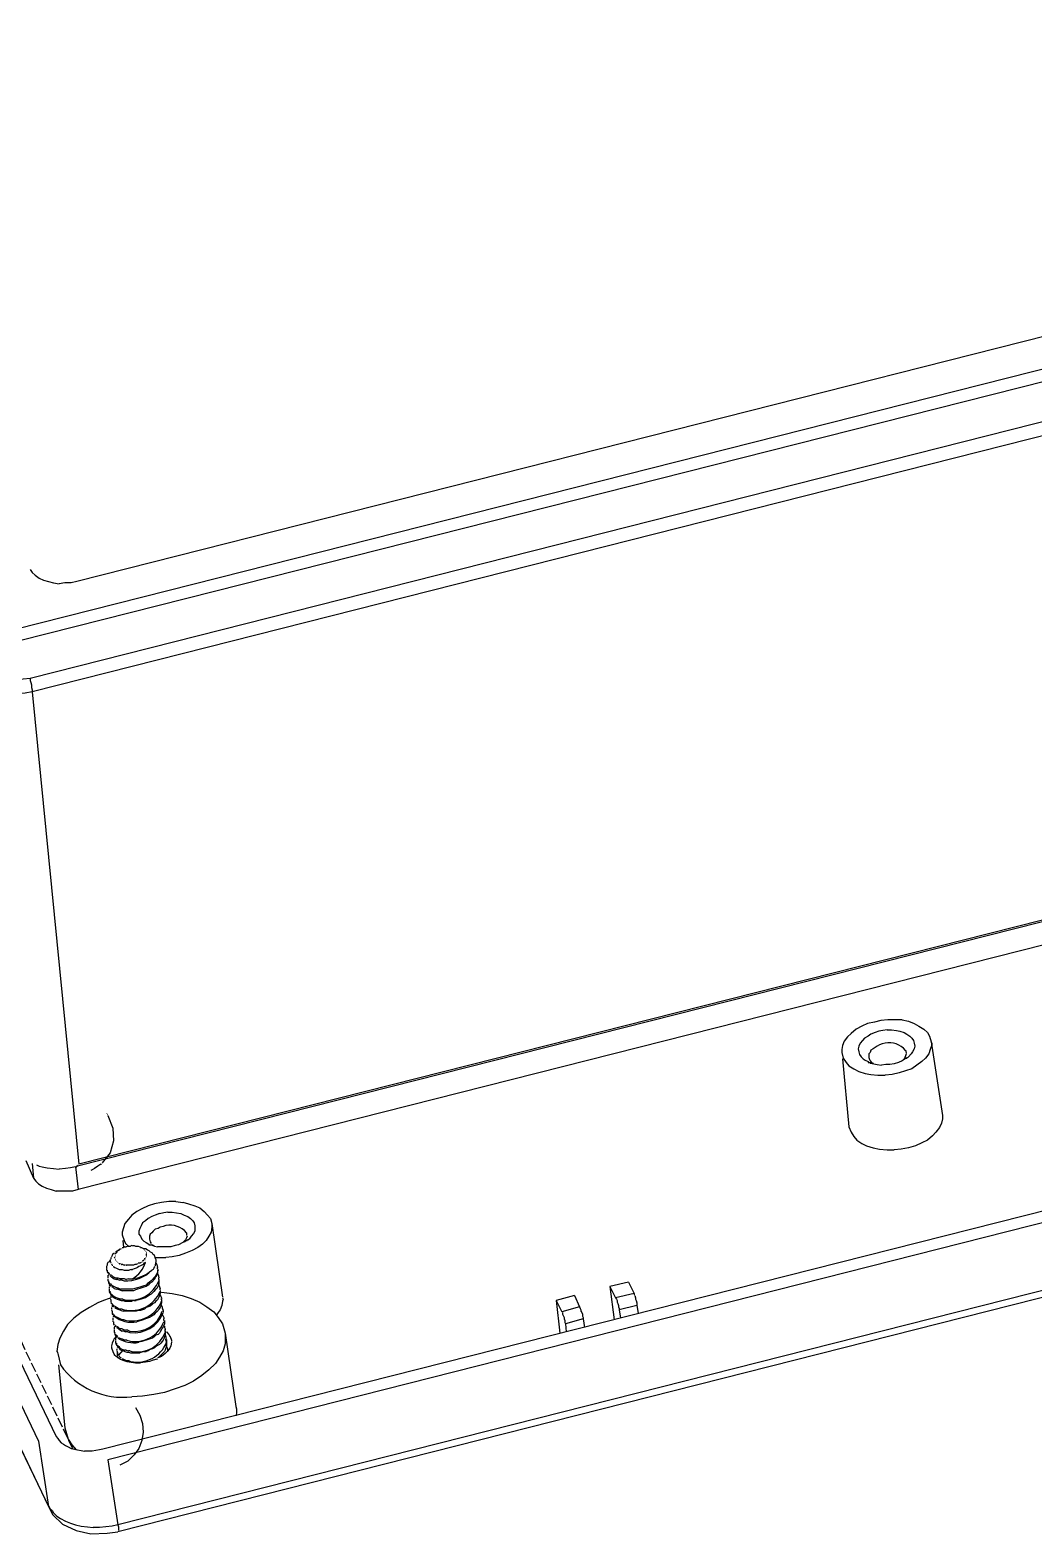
# Model space of a CAD drawing. Header units: millimetres. Extents: x 25 to 550, y -188 to 205.
# Drawn here: x 137.9 to 178, y -149.8 to -89.8 of the extents above; entities that cross this region are included whole.
import ezdxf

# ---------------------------------------------------------------- set-up
doc = ezdxf.new("R2010")
doc.units = ezdxf.units.MM
doc.linetypes.add('PDF_IMPORT', pattern=[1, 0.8, -0.2])
doc.layers.add('PDF_图层 1', color=7, linetype='Continuous', true_color=0x231f20)

msp = doc.modelspace()

# ---------------------------------------------------------------- linework, layer by layer
at = {"layer": 'PDF_图层 1', "color": 7, "lineweight": -3}
for points in [[(233.758, -89.249), (137.343, -113.684)], [(230.203, -88.854), (139.798, -111.765)], [(233.927, -89.729), (137.512, -114.135)], [(234.322, -91.196), (137.935, -115.631)], [(234.463, -91.732), (138.02, -116.167)], [(237.426, -110.383), (139.826, -135.1)], [(237.482, -110.298), (139.882, -135.016)], [(137.935, -111.286), (138.02, -111.399)], [(138.02, -111.399), (138.133, -111.511)], [(138.133, -111.511), (138.302, -111.624)], [(138.302, -111.624), (138.471, -111.709)], [(237.426, -111.314), (139.854, -136.032)], [(138.471, -111.709), (138.669, -111.765)], [(138.669, -111.765), (138.867, -111.822)], [(138.867, -111.822), (139.092, -111.85)], [(139.798, -111.765), (139.572, -111.822), (139.318, -111.822), (139.092, -111.85)], [(137.935, -115.631), (137.653, -115.659), (137.399, -115.688), (137.145, -115.716)], [(137.935, -115.631), (137.935, -115.716)], [(137.935, -115.716), (137.964, -115.8)], [(137.963, -115.8), (137.992, -115.885)], [(138.02, -116.167), (137.738, -116.224), (137.456, -116.252), (137.146, -116.252), (136.863, -116.252)], [(137.992, -115.885), (137.992, -115.998)], [(137.992, -115.998), (138.02, -116.083)], [(138.02, -116.083), (138.02, -116.167)], [(138.02, -116.167), (139.882, -135.016)], [(125.774, -118.396), (138.979, -145.879)], [(238.442, -121.669), (140.841, -146.387)], [(238.639, -122.064), (141.039, -146.81)], [(238.865, -124.717), (141.434, -149.406)], [(238.837, -124.999), (141.434, -149.688)], [(172.726, -129.259), (172.444, -129.259), (172.162, -129.259), (171.879, -129.288), (171.625, -129.345), (171.344, -129.401), (171.117, -129.513), (170.892, -129.626), (170.695, -129.796), (170.554, -129.937), (170.412, -130.106), (170.356, -130.275), (170.327, -130.445), (170.327, -130.501), (170.327, -130.557)], [(172.726, -129.259), (172.98, -129.316)], [(172.98, -129.316), (173.205, -129.401)], [(173.206, -129.4), (173.403, -129.513)], [(173.403, -129.513), (173.601, -129.626)], [(173.601, -129.626), (173.742, -129.767)], [(171.061, -130.191), (171.005, -130.304)], [(171.146, -130.078), (171.061, -130.191)], [(171.23, -129.994), (171.146, -130.078)], [(171.371, -129.909), (171.23, -129.994)], [(171.484, -129.824), (171.372, -129.909)], [(171.654, -129.768), (171.485, -129.824)], [(171.795, -129.711), (171.654, -129.768)], [(171.964, -129.683), (171.795, -129.712)], [(171.936, -130.219), (171.823, -130.248)], [(172.049, -130.191), (171.936, -130.219)], [(172.133, -129.655), (171.965, -129.684)], [(172.133, -129.655), (172.303, -129.655), (172.5, -129.684), (172.641, -129.711), (172.811, -129.768), (172.924, -129.824), (173.036, -129.909), (173.121, -129.994), (173.178, -130.078)], [(173.178, -130.078), (173.206, -130.191), (173.234, -130.304), (173.206, -130.417), (173.149, -130.53), (173.093, -130.614), (172.98, -130.727)], [(173.742, -129.767), (173.827, -129.908)], [(173.827, -129.908), (173.883, -130.134)], [(173.883, -130.134), (174.335, -133.069)], [(173.883, -130.135), (173.911, -130.191)], [(173.911, -130.191), (173.911, -130.248)], [(170.328, -130.557), (170.384, -130.783)], [(170.356, -130.811), (170.61, -133.52)], [(170.384, -130.783), (170.497, -130.953), (170.61, -131.094), (170.807, -131.206), (171.005, -131.319), (171.259, -131.404), (171.484, -131.432), (171.767, -131.46), (172.049, -131.46)], [(171.005, -130.304), (170.976, -130.417)], [(170.976, -130.417), (171.005, -130.53)], [(171.005, -130.53), (171.033, -130.643)], [(171.033, -130.642), (171.089, -130.727)], [(171.089, -130.727), (171.174, -130.811)], [(171.174, -130.811), (171.259, -130.868)], [(171.456, -130.558), (171.4, -130.614)], [(171.4, -130.614), (171.4, -130.699)], [(171.4, -130.699), (171.4, -130.755)], [(171.4, -130.755), (171.428, -130.84)], [(171.484, -130.473), (171.456, -130.558)], [(171.569, -130.417), (171.484, -130.473)], [(171.654, -130.36), (171.569, -130.417)], [(171.738, -130.304), (171.654, -130.36)], [(171.823, -130.248), (171.738, -130.304)], [(172.895, -130.783), (172.811, -130.84), (172.726, -130.896), (172.585, -130.953), (172.416, -131.008), (172.246, -131.037), (172.077, -131.037), (171.908, -131.065)], [(172.895, -130.614), (172.867, -130.699), (172.839, -130.755), (172.811, -130.811), (172.754, -130.868)], [(172.867, -130.473), (172.895, -130.557)], [(172.895, -130.783), (172.924, -130.783), (172.924, -130.755), (172.952, -130.755), (172.98, -130.727)], [(173.657, -130.783), (173.516, -130.924)], [(173.798, -130.614), (173.657, -130.784)], [(173.855, -130.445), (173.798, -130.614)], [(173.911, -130.248), (173.855, -130.445)], [(171.259, -130.868), (171.371, -130.924)], [(171.371, -130.924), (171.371, -130.953), (171.457, -130.953), (171.457, -130.981)], [(171.428, -130.84), (171.457, -130.896)], [(171.456, -130.896), (171.513, -130.953)], [(171.456, -130.981), (171.597, -131.009)], [(171.513, -130.953), (171.569, -130.981)], [(171.597, -131.009), (171.738, -131.037)], [(171.738, -131.037), (171.908, -131.065)], [(172.331, -131.432), (172.049, -131.461)], [(172.613, -131.376), (172.331, -131.432)], [(172.867, -131.291), (172.613, -131.376)], [(173.121, -131.207), (172.867, -131.291)], [(173.319, -131.065), (173.121, -131.207)], [(173.516, -130.924), (173.319, -131.065)], [(141.039, -133.069), (141.237, -133.577)], [(174.335, -133.21), (174.306, -133.379)], [(174.335, -133.069), (174.335, -133.125)], [(174.335, -133.125), (174.335, -133.21)], [(141.237, -133.577), (141.265, -134.084)], [(170.61, -133.52), (170.695, -133.746)], [(170.694, -133.746), (170.807, -133.915), (170.92, -134.056), (171.117, -134.197), (171.315, -134.282), (171.569, -134.367), (171.823, -134.423), (172.134, -134.451), (172.416, -134.451)], [(174.081, -133.746), (173.939, -133.887)], [(174.222, -133.548), (174.08, -133.746)], [(174.306, -133.379), (174.221, -133.548)], [(141.265, -134.084), (141.124, -134.564)], [(172.698, -134.423), (172.416, -134.451)], [(172.98, -134.367), (172.698, -134.423)], [(173.262, -134.282), (172.98, -134.367)], [(173.516, -134.169), (173.262, -134.282)], [(173.742, -134.056), (173.516, -134.169)], [(173.939, -133.887), (173.742, -134.056)], [(137.766, -134.875), (138.076, -135.58)], [(138.02, -134.988), (138.076, -135.58)], [(140.757, -135.016), (140.644, -135.1)], [(141.124, -134.564), (140.813, -134.959)], [(138.076, -135.58), (138.161, -135.693)], [(138.189, -135.044), (138.302, -135.1)], [(138.302, -135.1), (138.415, -135.129)], [(138.415, -135.129), (138.613, -135.157)], [(138.613, -135.157), (138.867, -135.185)], [(138.867, -135.185), (139.092, -135.213)], [(139.741, -135.129), (139.544, -135.157), (139.346, -135.185), (139.092, -135.213)], [(139.741, -135.129), (139.797, -135.129), (139.797, -135.1), (139.826, -135.1)], [(139.741, -135.129), (139.854, -136.032)], [(139.798, -135.044), (139.826, -135.1)], [(140.418, -135.241), (140.362, -135.27)], [(140.503, -135.185), (140.418, -135.241)], [(140.644, -135.1), (140.503, -135.185)], [(138.161, -135.693), (138.274, -135.805)], [(138.274, -135.806), (138.415, -135.891)], [(138.415, -135.891), (138.584, -135.975)], [(138.584, -135.975), (138.782, -136.031)], [(138.782, -136.032), (138.979, -136.088)], [(139.854, -136.032), (139.628, -136.088), (139.403, -136.088), (139.177, -136.088), (138.979, -136.088)], [(143.748, -136.511), (143.465, -136.511), (143.184, -136.54), (142.901, -136.596), (142.648, -136.68), (142.394, -136.794), (142.196, -136.906), (141.998, -137.048), (141.857, -137.216), (141.716, -137.386), (141.66, -137.555), (141.603, -137.724), (141.603, -137.781), (141.603, -137.837)], [(143.748, -136.511), (144.03, -136.54)], [(144.03, -136.539), (144.256, -136.596)], [(144.256, -136.596), (144.51, -136.681)], [(144.51, -136.68), (144.707, -136.765)], [(144.707, -136.765), (144.876, -136.906)], [(134.07, -137.301), (138.274, -146.076)], [(142.422, -137.358), (142.365, -137.471)], [(142.535, -137.273), (142.422, -137.358)], [(142.648, -137.189), (142.535, -137.273)], [(142.789, -137.104), (142.648, -137.189)], [(142.93, -137.048), (142.789, -137.104)], [(143.099, -136.991), (142.93, -137.048)], [(143.268, -136.963), (143.099, -136.992)], [(143.438, -136.935), (143.268, -136.963)], [(143.438, -136.935), (143.606, -136.935), (143.776, -136.963), (143.945, -136.991), (144.087, -137.048), (144.228, -137.104), (144.341, -137.189), (144.425, -137.273), (144.482, -137.358)], [(144.481, -137.358), (144.51, -137.471), (144.51, -137.556), (144.51, -137.697), (144.453, -137.781), (144.369, -137.894), (144.284, -138.007)], [(144.876, -136.906), (145.017, -137.048)], [(145.017, -137.047), (145.13, -137.188)], [(145.13, -137.188), (145.187, -137.386)], [(145.187, -137.386), (145.61, -140.32)], [(145.187, -137.386), (145.187, -137.471)], [(141.603, -137.837), (141.688, -138.063)], [(142.309, -137.584), (142.281, -137.697)], [(142.281, -137.697), (142.281, -137.81)], [(142.281, -137.81), (142.337, -137.894)], [(142.365, -137.471), (142.309, -137.584)], [(142.337, -137.894), (142.394, -138.007)], [(142.394, -138.007), (142.478, -138.091)], [(142.732, -137.809), (142.703, -137.894)], [(142.704, -137.894), (142.704, -137.978)], [(142.704, -137.978), (142.704, -138.007)], [(142.704, -138.007), (142.732, -138.119)], [(142.789, -137.753), (142.732, -137.809)], [(142.845, -137.696), (142.789, -137.753)], [(142.93, -137.611), (142.845, -137.696)], [(143.043, -137.583), (142.93, -137.612)], [(143.127, -137.527), (143.042, -137.583)], [(143.24, -137.499), (143.127, -137.527)], [(143.353, -137.47), (143.24, -137.499)], [(144.199, -137.894), (144.171, -137.95), (144.143, -138.035), (144.087, -138.091), (144.03, -138.148)], [(144.171, -137.753), (144.171, -137.837)], [(144.171, -138.063), (144.2, -138.063), (144.2, -138.035), (144.256, -138.035), (144.256, -138.007), (144.284, -138.007)], [(145.074, -137.894), (144.961, -138.063)], [(145.159, -137.724), (145.074, -137.894)], [(145.187, -137.527), (145.159, -137.724)], [(145.187, -137.47), (145.187, -137.527)], [(141.293, -138.571), (141.237, -138.599), (141.208, -138.656), (141.18, -138.712)], [(141.349, -138.571), (141.321, -138.627)], [(141.49, -138.43), (141.349, -138.515)], [(141.462, -138.458), (141.406, -138.486)], [(141.547, -138.402), (141.49, -138.43)], [(141.603, -138.345), (141.66, -138.345)], [(141.632, -138.063), (141.66, -138.345)], [(141.716, -138.317), (141.66, -138.345)], [(141.688, -138.063), (141.744, -138.176), (141.857, -138.289)], [(141.716, -138.317), (141.773, -138.317)], [(141.829, -138.289), (141.773, -138.317)], [(141.829, -138.289), (141.886, -138.289), (141.942, -138.289)], [(141.998, -138.261), (141.942, -138.289)], [(142.027, -138.261), (142.083, -138.261), (142.14, -138.289), (142.196, -138.289), (142.252, -138.289), (142.309, -138.317)], [(142.309, -138.317), (142.506, -138.402)], [(142.337, -138.345), (142.394, -138.345)], [(142.478, -138.091), (142.563, -138.148)], [(142.563, -138.402), (142.506, -138.402)], [(142.563, -138.148), (142.676, -138.204)], [(142.563, -138.402), (142.619, -138.43)], [(142.563, -138.599), (142.563, -138.656)], [(142.619, -138.43), (142.676, -138.458)], [(142.676, -138.204), (142.676, -138.232), (142.76, -138.232)], [(142.676, -138.458), (142.732, -138.515)], [(142.732, -138.119), (142.76, -138.176)], [(142.732, -138.515), (142.789, -138.543)], [(142.76, -138.232), (142.901, -138.289)], [(142.789, -138.543), (142.817, -138.599)], [(142.817, -138.232), (142.873, -138.261)], [(142.817, -138.599), (142.873, -138.627)], [(142.873, -138.627), (142.901, -138.684)], [(142.901, -138.289), (143.014, -138.317)], [(144.171, -138.063), (144.115, -138.119), (144.03, -138.148), (143.861, -138.232), (143.72, -138.261), (143.551, -138.317), (143.381, -138.317), (143.183, -138.317), (143.014, -138.317)], [(144.143, -138.571), (143.889, -138.656)], [(144.397, -138.458), (144.143, -138.571)], [(144.622, -138.345), (144.397, -138.458)], [(144.82, -138.204), (144.622, -138.345)], [(144.961, -138.063), (144.82, -138.204)], [(141.124, -138.853), (141.095, -138.91), (141.039, -138.938), (141.011, -138.994), (141.011, -139.051), (140.983, -139.107), (140.983, -139.164)], [(140.983, -139.192), (140.983, -139.248)], [(140.983, -139.192), (140.983, -139.248), (141.011, -139.248)], [(141.124, -138.825), (141.124, -138.881), (141.152, -138.938)], [(141.152, -138.74), (141.152, -138.797)], [(141.18, -138.994), (141.209, -139.051)], [(141.265, -139.107), (141.321, -139.135), (141.378, -139.164), (141.434, -139.192), (141.49, -139.22), (141.547, -139.22), (141.603, -139.22), (141.688, -139.248), (141.745, -139.248), (141.829, -139.248), (141.886, -139.248)], [(141.293, -138.712), (141.322, -138.768)], [(141.547, -138.994), (141.49, -138.994)], [(141.632, -139.022), (141.575, -139.022)], [(143.014, -139.192), (143.043, -139.248), (143.014, -139.304), (143.014, -139.389), (142.986, -139.446), (142.958, -139.502), (142.93, -139.558), (142.873, -139.615), (142.845, -139.671), (142.789, -139.728), (142.704, -139.784), (142.648, -139.841), (142.563, -139.897), (142.478, -139.926), (142.394, -139.953), (142.309, -139.982), (142.224, -140.01), (142.14, -140.038), (142.055, -140.066), (141.942, -140.066), (141.857, -140.066), (141.773, -140.066), (141.688, -140.066), (141.603, -140.066)], [(141.632, -139.022), (141.688, -139.051)], [(141.744, -139.051), (141.688, -139.051)], [(142.224, -138.994), (142.168, -139.022), (142.111, -139.022), (142.055, -139.051), (141.999, -139.051), (141.942, -139.051), (141.886, -139.051), (141.829, -139.051), (141.773, -139.051)], [(141.97, -139.22), (141.886, -139.248)], [(141.97, -139.22), (142.027, -139.22)], [(142.083, -139.192), (142.027, -139.22)], [(142.168, -139.164), (142.083, -139.192)], [(142.224, -139.135), (142.168, -139.164)], [(142.281, -139.107), (142.224, -139.135)], [(142.365, -138.938), (142.309, -138.966), (142.252, -138.966)], [(142.337, -139.079), (142.281, -139.107)], [(142.394, -139.051), (142.337, -139.079)], [(142.45, -139.022), (142.394, -139.051)], [(142.478, -138.853), (142.422, -138.881)], [(142.478, -138.966), (142.45, -139.022)], [(142.535, -138.938), (142.478, -138.966)], [(142.506, -138.768), (142.506, -138.825)], [(142.845, -139.22), (142.789, -139.248)], [(142.873, -139.164), (142.845, -139.22)], [(142.901, -139.107), (142.873, -139.164)], [(142.901, -138.684), (142.93, -138.74)], [(142.901, -138.74), (143.127, -138.74), (143.353, -138.74)], [(142.958, -138.966), (142.929, -139.022)], [(142.93, -138.768), (142.958, -138.825)], [(142.93, -139.022), (142.93, -139.079)], [(142.986, -139.022), (142.986, -138.994), (142.957, -138.994), (142.957, -138.938)], [(142.958, -138.825), (142.958, -138.881)], [(142.958, -138.881), (142.958, -138.938)], [(142.986, -139.022), (143.014, -139.135)], [(143.014, -139.192), (143.014, -139.135)], [(143.607, -138.712), (143.353, -138.74)], [(143.889, -138.656), (143.606, -138.712)], [(141.011, -139.248), (141.011, -139.305)], [(141.011, -139.305), (141.039, -139.361)], [(141.039, -139.333), (141.095, -139.389)], [(141.039, -139.446), (141.039, -139.502)], [(141.039, -139.502), (141.039, -139.559)], [(141.039, -139.587), (141.039, -139.672)], [(141.039, -139.643), (141.039, -139.672), (141.068, -139.672), (141.068, -139.7)], [(141.067, -139.389), (141.096, -139.446)], [(141.067, -139.7), (141.067, -139.756)], [(141.067, -139.756), (141.096, -139.812)], [(141.095, -139.813), (141.152, -139.869)], [(141.124, -139.418), (141.18, -139.446), (141.237, -139.502), (141.293, -139.53), (141.349, -139.559), (141.434, -139.559), (141.519, -139.586), (141.604, -139.586), (141.688, -139.586), (141.773, -139.615)], [(141.124, -139.474), (141.18, -139.53)], [(141.124, -139.784), (141.18, -139.841)], [(141.18, -139.53), (141.237, -139.559)], [(141.237, -139.559), (141.293, -139.587)], [(141.293, -139.587), (141.378, -139.615)], [(141.434, -139.615), (141.378, -139.615)], [(141.434, -139.615), (141.519, -139.643)], [(141.603, -139.643), (141.519, -139.643)], [(143.014, -139.248), (143.014, -139.333), (142.986, -139.389), (142.958, -139.446), (142.93, -139.502), (142.873, -139.558), (142.817, -139.615), (142.76, -139.671), (142.704, -139.728), (142.619, -139.784), (142.563, -139.841), (142.478, -139.869), (142.394, -139.897), (142.309, -139.925), (142.224, -139.954), (142.111, -139.982), (142.027, -140.01), (141.942, -140.01), (141.857, -140.01), (141.744, -140.01), (141.66, -140.01), (141.575, -140.01)], [(141.603, -139.643), (141.688, -139.672)], [(141.857, -139.587), (141.773, -139.615)], [(141.857, -139.587), (141.942, -139.587), (142.027, -139.587)], [(143.043, -139.418), (143.014, -139.418), (143.014, -139.389)], [(143.071, -139.813), (143.042, -139.869)], [(143.043, -139.418), (143.071, -139.559)], [(143.071, -139.615), (143.071, -139.559)], [(143.071, -139.615), (143.071, -139.671)], [(143.071, -139.672), (143.071, -139.727)], [(143.071, -139.728), (143.071, -139.813)], [(143.071, -139.841), (143.071, -139.784)], [(161.806, -139.728), (161.073, -139.897)], [(161.806, -139.728), (162.032, -140.179)], [(134.436, -139.841), (138.669, -148.672)], [(134.465, -139.954), (138.725, -148.785)], [(141.095, -140.377), (140.87, -140.462), (140.644, -140.546), (140.305, -140.743), (139.967, -140.941), (139.685, -141.167), (139.431, -141.421), (139.262, -141.675), (139.121, -141.957), (139.036, -142.211), (139.008, -142.493), (139.036, -142.549)], [(141.124, -139.841), (141.095, -139.897)], [(141.095, -139.926), (141.095, -139.981)], [(141.095, -140.01), (141.095, -140.066)], [(141.095, -140.067), (141.095, -140.095), (141.124, -140.095), (141.124, -140.123)], [(141.095, -140.123), (141.124, -140.151), (141.124, -140.179)], [(141.124, -140.377), (141.095, -140.377)], [(141.124, -140.179), (141.152, -140.235), (141.209, -140.264), (141.237, -140.321), (141.293, -140.348), (141.349, -140.377), (141.406, -140.405), (141.49, -140.433), (141.575, -140.462), (141.66, -140.462), (141.716, -140.489), (141.829, -140.489), (141.914, -140.489), (141.998, -140.489)], [(141.124, -140.377), (141.152, -140.433)], [(141.18, -140.235), (141.152, -140.292)], [(141.152, -140.292), (141.152, -140.348)], [(141.152, -140.433), (141.152, -140.489)], [(141.18, -139.841), (141.237, -139.869)], [(141.18, -139.897), (141.237, -139.926)], [(141.18, -140.208), (141.237, -140.264)], [(141.237, -139.869), (141.293, -139.897)], [(141.237, -139.926), (141.293, -139.981)], [(141.237, -140.264), (141.293, -140.292)], [(141.293, -139.897), (141.349, -139.926)], [(141.293, -139.982), (141.378, -140.01)], [(141.293, -140.292), (141.349, -140.321)], [(141.349, -139.926), (141.434, -139.954)], [(141.349, -140.32), (141.406, -140.349)], [(141.434, -140.01), (141.378, -140.01)], [(141.406, -140.348), (141.49, -140.377)], [(141.434, -139.954), (141.49, -139.982)], [(141.434, -140.01), (141.519, -140.038)], [(141.49, -139.982), (141.575, -140.01)], [(141.49, -140.377), (141.547, -140.405)], [(141.519, -140.038), (141.603, -140.067)], [(141.632, -140.405), (141.547, -140.405)], [(141.632, -140.405), (141.716, -140.433)], [(143.127, -140.067), (143.127, -140.123), (143.127, -140.179), (143.099, -140.235), (143.071, -140.32), (143.042, -140.377), (143.014, -140.433), (142.958, -140.489), (142.901, -140.546), (142.845, -140.574), (142.789, -140.631), (142.732, -140.687), (142.647, -140.715), (142.563, -140.743), (142.506, -140.8), (142.422, -140.828), (142.337, -140.857), (142.252, -140.857), (142.168, -140.884), (142.055, -140.884), (141.97, -140.884), (141.886, -140.884), (141.801, -140.884), (141.745, -140.884), (141.66, -140.884)], [(142.281, -140.433), (142.168, -140.462)], [(142.365, -140.405), (142.281, -140.433)], [(142.45, -140.377), (142.365, -140.405)], [(142.535, -140.348), (142.45, -140.377)], [(142.619, -140.292), (142.535, -140.348)], [(142.676, -140.264), (142.619, -140.292)], [(142.76, -140.208), (142.676, -140.264)], [(142.817, -140.151), (142.76, -140.207)], [(142.873, -140.094), (142.817, -140.151)], [(142.93, -140.038), (142.873, -140.094)], [(142.986, -139.982), (142.93, -140.038)], [(143.014, -139.926), (142.986, -139.981)], [(143.043, -139.869), (143.014, -139.925)], [(143.071, -139.841), (143.127, -139.982)], [(143.127, -140.038), (143.127, -139.982)], [(143.127, -140.235), (143.127, -140.207)], [(143.127, -140.235), (143.155, -140.292), (143.184, -140.348)], [(143.184, -140.123), (143.606, -140.179)], [(143.184, -140.433), (143.184, -140.377)], [(143.184, -140.433), (143.184, -140.489)], [(143.607, -140.179), (144.002, -140.264)], [(144.002, -140.264), (144.368, -140.377)], [(144.368, -140.377), (144.708, -140.518)], [(145.61, -140.348), (145.639, -140.405)], [(145.638, -140.405), (145.61, -140.49)], [(159.662, -140.264), (158.928, -140.461)], [(159.662, -140.264), (159.859, -140.715)], [(161.073, -139.897), (161.298, -140.348)], [(161.073, -139.897), (161.242, -141.223)], [(162.032, -140.179), (161.298, -140.348)], [(161.298, -140.348), (161.327, -140.405)], [(161.327, -140.405), (161.355, -140.461)], [(162.032, -140.179), (162.032, -140.235)], [(162.06, -140.264), (162.089, -140.349), (162.089, -140.405), (162.117, -140.461), (162.145, -140.546), (162.145, -140.603), (162.145, -140.659)], [(141.152, -140.489), (141.152, -140.518), (141.181, -140.518)], [(141.152, -140.546), (141.181, -140.575), (141.181, -140.602)], [(141.18, -140.743), (141.18, -140.8)], [(141.18, -140.828), (141.209, -140.884)], [(141.208, -140.631), (141.237, -140.687)], [(141.208, -140.659), (141.208, -140.715)], [(141.208, -140.884), (141.208, -140.941), (141.237, -140.941)], [(141.208, -140.941), (141.208, -140.997), (141.237, -140.997)], [(141.237, -140.631), (141.293, -140.659)], [(141.237, -140.687), (141.293, -140.716)], [(141.237, -140.997), (141.265, -141.054)], [(141.293, -141.026), (141.322, -141.082)], [(141.321, -140.687), (141.406, -140.743)], [(141.321, -140.743), (141.378, -140.772)], [(141.378, -140.772), (141.434, -140.8)], [(141.406, -140.743), (141.462, -140.772)], [(141.434, -140.8), (141.519, -140.829)], [(141.462, -140.772), (141.519, -140.8)], [(141.603, -140.8), (141.519, -140.8)], [(141.519, -140.828), (141.575, -140.857)], [(141.575, -140.856), (141.66, -140.885)], [(141.603, -140.8), (141.688, -140.829)], [(142.083, -140.461), (141.998, -140.49)], [(142.083, -140.461), (142.168, -140.461)], [(142.873, -141.026), (142.789, -141.082)], [(142.93, -140.969), (142.873, -141.026)], [(142.986, -140.913), (142.93, -140.969)], [(143.043, -140.856), (142.986, -140.913)], [(143.071, -140.8), (143.042, -140.856)], [(143.127, -140.743), (143.071, -140.8)], [(143.155, -140.687), (143.127, -140.743)], [(143.184, -140.546), (143.155, -140.631)], [(143.184, -140.659), (143.184, -140.63), (143.155, -140.63)], [(143.155, -140.631), (143.155, -140.687)], [(143.184, -140.489), (143.184, -140.546)], [(143.184, -140.659), (143.212, -140.715), (143.212, -140.772)], [(143.24, -140.856), (143.24, -140.8), (143.211, -140.8)], [(143.24, -141.082), (143.24, -141.054), (143.211, -141.054), (143.211, -141.026)], [(143.24, -140.856), (143.24, -140.913)], [(144.707, -140.518), (144.99, -140.715)], [(144.989, -140.715), (145.272, -140.913)], [(145.271, -140.913), (145.441, -141.138)], [(145.441, -140.941), (145.356, -141.054)], [(145.525, -140.828), (145.441, -140.941)], [(145.582, -140.659), (145.525, -140.828)], [(145.61, -140.489), (145.582, -140.659)], [(158.928, -140.461), (159.154, -140.913)], [(158.928, -140.461), (159.07, -141.759)], [(159.859, -140.715), (159.154, -140.913)], [(159.182, -140.941), (159.182, -140.997)], [(159.182, -140.997), (159.211, -141.054)], [(159.859, -140.715), (159.888, -140.772), (159.916, -140.828), (159.916, -140.884), (159.944, -140.941), (159.972, -140.998), (159.972, -141.082), (160.001, -141.138), (160.001, -141.195)], [(161.355, -140.461), (161.355, -140.518)], [(161.355, -140.518), (161.383, -140.574)], [(161.383, -140.574), (161.411, -140.659)], [(161.411, -140.659), (161.411, -140.715)], [(161.411, -140.715), (161.44, -140.772)], [(162.145, -140.659), (161.44, -140.828)], [(161.44, -140.772), (161.44, -140.828)], [(161.44, -140.828), (161.496, -141.167)], [(162.145, -140.659), (162.201, -140.969)], [(141.265, -141.082), (141.237, -141.138)], [(141.237, -141.167), (141.237, -141.223)], [(141.237, -141.251), (141.237, -141.308)], [(141.265, -141.308), (141.265, -141.364)], [(141.265, -141.364), (141.265, -141.421), (141.293, -141.421)], [(141.321, -141.477), (141.293, -141.534)], [(141.293, -141.534), (141.293, -141.59)], [(141.293, -141.618), (141.293, -141.675)], [(141.321, -141.082), (141.378, -141.111)], [(141.321, -141.449), (141.35, -141.505)], [(141.378, -141.11), (141.434, -141.139)], [(141.378, -141.477), (141.434, -141.506)], [(141.378, -141.534), (141.434, -141.562)], [(141.434, -141.138), (141.49, -141.167)], [(141.434, -141.505), (141.49, -141.562)], [(141.434, -141.562), (141.49, -141.618)], [(141.49, -141.167), (141.547, -141.195)], [(141.49, -141.562), (141.547, -141.59)], [(141.49, -141.618), (141.547, -141.647)], [(141.547, -141.195), (141.632, -141.224)], [(141.603, -141.59), (141.547, -141.59)], [(141.603, -141.59), (141.66, -141.619)], [(141.688, -141.223), (141.632, -141.223)], [(141.66, -141.618), (141.744, -141.647)], [(141.688, -141.223), (141.773, -141.252)], [(142.281, -141.28), (142.196, -141.308)], [(142.365, -141.251), (142.281, -141.28)], [(142.45, -141.223), (142.365, -141.252)], [(142.535, -141.195), (142.45, -141.224)], [(142.619, -141.167), (142.535, -141.195)], [(142.704, -141.138), (142.619, -141.167)], [(142.789, -141.082), (142.704, -141.138)], [(143.184, -141.618), (143.127, -141.703)], [(143.212, -141.562), (143.183, -141.618)], [(143.24, -141.505), (143.211, -141.562)], [(143.24, -141.082), (143.268, -141.138), (143.268, -141.195)], [(143.268, -141.449), (143.24, -141.505)], [(143.268, -141.251), (143.268, -141.195)], [(143.297, -141.392), (143.268, -141.449)], [(143.297, -141.477), (143.268, -141.477), (143.268, -141.449)], [(143.297, -141.251), (143.297, -141.336)], [(143.297, -141.336), (143.297, -141.392)], [(143.297, -141.477), (143.297, -141.534), (143.325, -141.59)], [(145.441, -141.138), (145.61, -141.392)], [(145.61, -141.392), (145.723, -141.759)], [(159.21, -141.054), (159.239, -141.139)], [(159.239, -141.138), (159.239, -141.195)], [(159.239, -141.195), (159.267, -141.251)], [(159.267, -141.251), (159.267, -141.336)], [(159.267, -141.336), (159.295, -141.392)], [(160, -141.195), (159.295, -141.392)], [(159.295, -141.392), (159.324, -141.703)], [(160, -141.195), (160.057, -141.534)], [(141.265, -142.042), (141.208, -142.154), (141.18, -142.267)], [(141.378, -141.872), (141.321, -141.957), (141.265, -142.013)], [(141.293, -141.675), (141.293, -141.731)], [(141.293, -141.731), (141.322, -141.731), (141.322, -141.759)], [(141.321, -141.788), (141.321, -141.816)], [(141.321, -141.816), (141.35, -141.872), (141.406, -141.929)], [(141.349, -141.929), (141.349, -141.985)], [(141.349, -141.985), (141.349, -142.042)], [(141.349, -142.07), (141.349, -142.126)], [(141.349, -142.126), (141.349, -142.154), (141.378, -142.154), (141.378, -142.183)], [(141.349, -142.183), (141.378, -142.183), (141.378, -142.239)], [(141.378, -141.844), (141.434, -141.9)], [(141.462, -141.929), (141.519, -141.957)], [(141.519, -141.957), (141.603, -141.985)], [(141.547, -141.646), (141.603, -141.675)], [(141.688, -141.675), (141.603, -141.675)], [(141.603, -141.985), (141.66, -142.013)], [(141.66, -142.013), (141.716, -142.042)], [(141.688, -141.675), (141.744, -141.703)], [(141.801, -142.042), (141.716, -142.042)], [(141.829, -141.646), (141.744, -141.646)], [(141.829, -141.703), (141.744, -141.703)], [(141.801, -142.042), (141.886, -142.07)], [(141.829, -141.646), (141.914, -141.675)], [(141.829, -141.703), (141.914, -141.732)], [(142.394, -142.098), (142.281, -142.126)], [(142.478, -142.07), (142.394, -142.098)], [(142.563, -142.042), (142.478, -142.07)], [(142.648, -142.013), (142.563, -142.042)], [(142.732, -141.985), (142.648, -142.013)], [(142.817, -141.957), (142.732, -141.985)], [(142.901, -141.9), (142.817, -141.957)], [(142.958, -141.844), (142.901, -141.9)], [(143.043, -141.816), (142.957, -141.844)], [(143.099, -141.759), (143.043, -141.816)], [(143.099, -142.211), (143.043, -142.239)], [(143.127, -141.703), (143.099, -141.759)], [(143.155, -142.154), (143.099, -142.211)], [(143.212, -142.098), (143.155, -142.154)], [(143.24, -142.042), (143.211, -142.098)], [(143.268, -141.985), (143.24, -142.042)], [(143.297, -141.9), (143.268, -141.985)], [(143.325, -141.844), (143.296, -141.9)], [(143.353, -141.9), (143.324, -141.9), (143.324, -141.844)], [(143.325, -141.675), (143.325, -141.731)], [(143.325, -141.731), (143.325, -141.788)], [(143.325, -141.788), (143.325, -141.844)], [(143.353, -141.9), (143.353, -141.957), (143.381, -142.013)], [(143.381, -141.703), (143.466, -141.816)], [(143.381, -142.042), (143.381, -142.126)], [(143.381, -142.126), (143.381, -142.183)], [(143.381, -142.183), (143.381, -142.239)], [(143.466, -141.816), (143.522, -141.901)], [(143.522, -141.9), (143.578, -142.042)], [(143.579, -142.126), (143.55, -142.267)], [(143.579, -142.042), (143.579, -142.098)], [(145.723, -142.183), (145.638, -142.465)], [(145.723, -141.759), (146.146, -144.694)], [(145.723, -141.759), (145.723, -141.844)], [(145.723, -141.844), (145.723, -141.9)], [(145.723, -141.9), (145.723, -142.183)], [(139.036, -142.578), (139.149, -143.029)], [(141.18, -142.295), (141.18, -142.352)], [(141.18, -142.352), (141.237, -142.493)], [(141.237, -142.493), (141.293, -142.606), (141.378, -142.691)], [(141.378, -142.239), (141.406, -142.267)], [(141.406, -142.38), (141.378, -142.437)], [(141.378, -142.437), (141.406, -142.493)], [(141.378, -142.691), (141.406, -142.691), (141.406, -142.719), (141.434, -142.719), (141.434, -142.747), (141.462, -142.747)], [(141.406, -142.267), (141.435, -142.324), (141.49, -142.352), (141.519, -142.408), (141.575, -142.437), (141.66, -142.465), (141.716, -142.493), (141.801, -142.521), (141.857, -142.521), (141.942, -142.549), (142.027, -142.549), (142.111, -142.549), (142.196, -142.549), (142.309, -142.549)], [(141.434, -142.295), (141.406, -142.352)], [(141.406, -142.493), (141.435, -142.606)], [(141.406, -142.493), (141.406, -142.634)], [(141.434, -142.267), (141.49, -142.295)], [(141.434, -142.606), (141.434, -142.634), (141.463, -142.634)], [(141.434, -142.719), (141.434, -142.719)], [(141.632, -142.437), (141.462, -142.634)], [(141.462, -142.747), (141.547, -142.803), (141.632, -142.832), (141.801, -142.888), (141.97, -142.916), (142.14, -142.945), (142.337, -142.945)], [(141.49, -142.295), (141.519, -142.352)], [(141.49, -142.662), (141.519, -142.719)], [(141.519, -142.352), (141.575, -142.38)], [(141.519, -142.719), (141.575, -142.747)], [(141.575, -142.38), (141.632, -142.408)], [(141.603, -142.775), (141.66, -142.803)], [(141.632, -142.408), (141.716, -142.437)], [(141.66, -142.803), (141.744, -142.832)], [(141.773, -142.437), (141.716, -142.437)], [(141.744, -142.832), (141.801, -142.86)], [(141.773, -142.437), (141.857, -142.465)], [(141.914, -142.465), (141.857, -142.465)], [(141.914, -142.465), (141.998, -142.493)], [(142.394, -142.521), (142.309, -142.549)], [(142.478, -142.493), (142.394, -142.521)], [(142.478, -142.493), (142.563, -142.493)], [(142.648, -142.465), (142.563, -142.493)], [(142.732, -142.408), (142.648, -142.465)], [(142.845, -142.832), (142.704, -142.888)], [(142.817, -142.38), (142.732, -142.408)], [(142.901, -142.352), (142.817, -142.38)], [(142.986, -142.803), (142.845, -142.832)], [(142.958, -142.295), (142.901, -142.352)], [(143.043, -142.239), (142.957, -142.295)], [(143.071, -142.719), (143.014, -142.747)], [(143.184, -142.691), (143.043, -142.747)], [(143.127, -142.662), (143.071, -142.719)], [(143.184, -142.606), (143.127, -142.662)], [(143.24, -142.549), (143.184, -142.606)], [(143.325, -142.578), (143.184, -142.691)], [(143.297, -142.493), (143.24, -142.549)], [(143.325, -142.437), (143.296, -142.493)], [(143.353, -142.352), (143.324, -142.437)], [(143.409, -142.493), (143.324, -142.578)], [(143.381, -142.295), (143.353, -142.352)], [(143.381, -142.239), (143.381, -142.295)], [(143.381, -142.295), (143.409, -142.352), (143.437, -142.408)], [(143.494, -142.38), (143.409, -142.493)], [(143.438, -142.465), (143.438, -142.408)], [(143.551, -142.267), (143.494, -142.38)], [(145.497, -142.719), (145.328, -142.973)], [(145.638, -142.465), (145.497, -142.719)], [(139.064, -143.029), (139.318, -145.54)], [(141.886, -142.86), (141.801, -142.86)], [(141.886, -142.86), (141.942, -142.888)], [(142.535, -142.916), (142.337, -142.945)], [(142.704, -142.888), (142.535, -142.916)], [(145.074, -143.227), (144.792, -143.452)], [(145.328, -142.973), (145.074, -143.227)], [(143.72, -143.988), (143.297, -144.13)], [(144.114, -143.847), (143.719, -143.989)], [(144.453, -143.678), (144.114, -143.847)], [(144.792, -143.453), (144.453, -143.678)], [(142.422, -144.27), (141.998, -144.299)], [(142.873, -144.214), (142.422, -144.27)], [(143.297, -144.129), (142.873, -144.214)], [(142.14, -144.722), (142.309, -145.032)], [(142.309, -145.032), (142.422, -145.371)], [(146.146, -144.694), (146.175, -144.779)], [(146.175, -144.948), (146.146, -145.061)], [(146.175, -144.778), (146.175, -144.835)], [(146.175, -144.835), (146.175, -144.948)], [(139.318, -145.54), (139.459, -145.992)], [(142.45, -145.71), (142.394, -146.048)], [(142.422, -145.371), (142.45, -145.71)], [(138.274, -146.076), (138.669, -148.673)], [(138.979, -145.879), (139.036, -145.964)], [(139.036, -145.964), (139.092, -146.048)], [(139.092, -146.048), (139.177, -146.133)], [(139.177, -146.133), (139.262, -146.189)], [(139.262, -146.189), (139.346, -146.246)], [(139.346, -146.246), (139.459, -146.302)], [(139.459, -145.992), (139.6, -146.217), (139.769, -146.415)], [(139.459, -146.302), (139.572, -146.359)], [(139.572, -146.359), (139.713, -146.387)], [(139.713, -146.387), (139.826, -146.415)], [(139.826, -146.415), (139.967, -146.443)], [(140.841, -146.387), (140.7, -146.415), (140.559, -146.443), (140.419, -146.472), (140.278, -146.472), (140.108, -146.472)], [(142.281, -146.359), (142.083, -146.613)], [(142.394, -146.048), (142.281, -146.359)], [(139.967, -146.443), (140.108, -146.472)], [(141.039, -146.81), (141.434, -149.406)], [(141.829, -146.867), (141.519, -147.035)], [(142.083, -146.613), (141.829, -146.867)], [(138.669, -148.672), (138.725, -148.785)], [(138.669, -148.672), (138.697, -148.672), (138.697, -148.729), (138.725, -148.729), (138.725, -148.757)], [(138.725, -148.757), (138.81, -148.842)], [(138.725, -148.785), (138.838, -149.011), (139.233, -149.378), (139.77, -149.632), (140.362, -149.773), (141.011, -149.745), (141.434, -149.688)], [(138.81, -148.842), (138.867, -148.926)], [(138.867, -148.926), (139.008, -149.067)], [(139.008, -149.067), (139.149, -149.152)], [(139.149, -149.152), (139.346, -149.265)], [(139.346, -149.265), (139.544, -149.349)], [(139.544, -149.349), (139.741, -149.406)], [(139.741, -149.406), (139.967, -149.462)], [(141.434, -149.406), (141.209, -149.462), (140.954, -149.491), (140.7, -149.519), (140.446, -149.519)], [(141.434, -149.406), (141.463, -149.491)], [(139.967, -149.462), (140.221, -149.491)], [(140.221, -149.491), (140.446, -149.519)], [(141.462, -149.491), (141.462, -149.575)], [(141.462, -149.575), (141.462, -149.632)]]:
    msp.add_lwpolyline(points, dxfattribs=at)
at = {"layer": 'PDF_图层 1', "color": 7, "linetype": 'PDF_IMPORT', "lineweight": -3, "ltscale": 0.486414}
msp.add_lwpolyline([(126.113, -118.255), (139.628, -146.359)], dxfattribs=at)
at = {"layer": 'PDF_图层 1', "color": 7, "linetype": 'PDF_IMPORT', "lineweight": -3, "ltscale": 0.002514}
msp.add_lwpolyline([(143.381, -142.295), (143.325, -141.618)], dxfattribs=at)
at = {"layer": 'PDF_图层 1', "color": 7, "lineweight": -3}
for centre, radius, start, end in [((172.224, -131.01), 0.837, 39.85557, 102.09321), ((143.528, -138.29), 0.838, 39.84102, 102.02858), ((141.432, -138.598), 1.154, 301.02846, 342.87746), ((141.769, -138.239), 1.434, 266.7517, 315.28066), ((141.923, -139.215), 1.235, 260.36484, 338.32044), ((141.904, -138.285), 1.307, 275.37097, 312.55401), ((141.964, -139.592), 1.267, 257.42728, 336.62777), ((142.006, -139.996), 1.277, 259.48385, 337.25424), ((142.107, -140.532), 1.16, 260.40018, 342.28749), ((142.09, -140.519), 1.225, 261.73336, 339.86492), ((141.982, -140.242), 1.087, 230.65375, 281.32994), ((142.135, -140.886), 1.209, 258.12918, 339.59862), ((142.069, -140.984), 1.161, 236.86668, 280.51345), ((142.212, -141.657), 1.26, 257.64362, 338.15092), ((142.207, -141.322), 1.19, 259.88734, 339.86465), ((141.635, -141.282), 3.039, 215.09728, 276.87251)]:
    msp.add_arc(centre, radius, start, end, dxfattribs=at)
at = {"layer": 'PDF_图层 1', "color": 7, "lineweight": -3, "transparency": 33554559}
for points in [[(172.895, -130.557), (172.895, -130.614), (172.924, -130.557), (172.924, -130.614)], [(171.513, -130.953), (171.513, -130.981), (171.541, -130.953), (171.541, -130.981)], [(171.513, -130.953), (171.513, -130.981), (171.541, -130.953), (171.541, -130.981)], [(171.597, -131.009), (171.597, -131.038), (171.626, -131.009), (171.626, -131.038)], [(140.983, -132.984), (140.983, -133.013), (141.011, -132.984), (141.011, -133.013)], [(141.011, -133.012), (141.011, -133.069), (141.039, -133.012), (141.039, -133.069)], [(141.039, -133.069), (141.039, -133.097), (141.068, -133.069), (141.068, -133.097)], [(140.757, -135.016), (140.757, -135.044), (140.785, -135.016), (140.785, -135.044)], [(140.785, -134.987), (140.785, -135.016), (140.814, -134.987), (140.814, -135.016)], [(144.171, -137.837), (144.171, -137.866), (144.2, -137.837), (144.2, -137.866)], [(144.199, -137.866), (144.199, -137.894), (144.228, -137.866), (144.228, -137.894)], [(141.321, -138.543), (141.321, -138.571), (141.349, -138.543), (141.349, -138.571)], [(141.349, -138.514), (141.349, -138.543), (141.378, -138.514), (141.378, -138.543)], [(141.349, -138.543), (141.349, -138.599), (141.378, -138.543), (141.378, -138.599)], [(141.378, -138.514), (141.378, -138.57), (141.406, -138.514), (141.406, -138.57)], [(141.406, -138.514), (141.406, -138.543), (141.435, -138.514), (141.435, -138.543)], [(141.462, -138.458), (141.462, -138.486), (141.491, -138.458), (141.491, -138.486)], [(141.491, -138.43), (141.491, -138.459), (141.519, -138.43), (141.519, -138.459)], [(141.491, -138.43), (141.491, -138.459), (141.519, -138.43), (141.519, -138.459)], [(141.547, -138.402), (141.547, -138.43), (141.576, -138.402), (141.576, -138.43)], [(141.575, -138.373), (141.575, -138.402), (141.603, -138.373), (141.603, -138.402)], [(141.998, -138.261), (141.998, -138.289), (142.027, -138.261), (142.027, -138.289)], [(142.309, -138.317), (142.309, -138.346), (142.338, -138.317), (142.338, -138.346)], [(142.309, -138.317), (142.309, -138.346), (142.338, -138.317), (142.338, -138.346)], [(142.309, -138.317), (142.309, -138.346), (142.338, -138.317), (142.338, -138.346)], [(142.393, -138.345), (142.393, -138.373), (142.422, -138.345), (142.422, -138.373)], [(142.422, -138.373), (142.422, -138.402), (142.45, -138.373), (142.45, -138.402)], [(142.45, -138.402), (142.45, -138.43), (142.479, -138.402), (142.479, -138.43)], [(142.478, -138.43), (142.478, -138.459), (142.506, -138.43), (142.506, -138.459)], [(142.506, -138.458), (142.506, -138.486), (142.535, -138.458), (142.535, -138.486)], [(142.535, -138.486), (142.535, -138.515), (142.563, -138.486), (142.563, -138.515)], [(142.563, -138.514), (142.563, -138.599), (142.591, -138.514), (142.591, -138.599)], [(142.789, -138.204), (142.789, -138.232), (142.817, -138.204), (142.817, -138.232)], [(142.817, -138.232), (142.817, -138.261), (142.845, -138.232), (142.845, -138.261)], [(142.817, -138.232), (142.817, -138.261), (142.845, -138.232), (142.845, -138.261)], [(142.901, -138.289), (142.901, -138.317), (142.93, -138.289), (142.93, -138.317)], [(140.983, -139.163), (140.983, -139.192), (141.011, -139.163), (141.011, -139.192)], [(140.983, -139.163), (140.983, -139.192), (141.011, -139.163), (141.011, -139.192)], [(141.124, -138.853), (141.124, -138.881), (141.152, -138.853), (141.152, -138.881)], [(141.124, -138.853), (141.124, -138.881), (141.152, -138.853), (141.152, -138.881)], [(141.152, -138.797), (141.152, -138.825), (141.181, -138.797), (141.181, -138.825)], [(141.152, -138.938), (141.152, -138.994), (141.181, -138.938), (141.181, -138.994)], [(141.18, -138.712), (141.18, -138.74), (141.208, -138.712), (141.208, -138.74)], [(141.208, -139.051), (141.208, -139.079), (141.237, -139.051), (141.237, -139.079)], [(141.237, -139.079), (141.237, -139.107), (141.265, -139.079), (141.265, -139.107)], [(141.293, -138.712), (141.293, -138.74), (141.322, -138.712), (141.322, -138.74)], [(141.321, -138.656), (141.321, -138.712), (141.349, -138.656), (141.349, -138.712)], [(141.321, -138.797), (141.321, -138.853), (141.349, -138.797), (141.349, -138.853)], [(141.349, -138.853), (141.349, -138.881), (141.378, -138.853), (141.378, -138.881)], [(141.378, -138.881), (141.378, -138.91), (141.406, -138.881), (141.406, -138.91)], [(141.406, -138.91), (141.406, -138.938), (141.435, -138.91), (141.435, -138.938)], [(141.434, -138.938), (141.434, -138.966), (141.462, -138.938), (141.462, -138.966)], [(141.462, -138.966), (141.462, -138.994), (141.491, -138.966), (141.491, -138.994)], [(141.491, -138.994), (141.491, -139.022), (141.519, -138.994), (141.519, -139.022)], [(141.575, -139.022), (141.575, -139.051), (141.603, -139.022), (141.603, -139.051)], [(141.773, -139.051), (141.773, -139.079), (141.801, -139.051), (141.801, -139.079)], [(142.252, -138.966), (142.252, -138.994), (142.281, -138.966), (142.281, -138.994)], [(142.393, -138.91), (142.393, -138.938), (142.422, -138.91), (142.422, -138.938)], [(142.422, -138.881), (142.422, -138.91), (142.45, -138.881), (142.45, -138.91)], [(142.506, -138.825), (142.506, -138.854), (142.535, -138.825), (142.535, -138.854)], [(142.535, -138.74), (142.535, -138.769), (142.563, -138.74), (142.563, -138.769)], [(142.563, -138.656), (142.563, -138.74), (142.591, -138.656), (142.591, -138.74)], [(142.901, -139.107), (142.901, -139.135), (142.93, -139.107), (142.93, -139.135)], [(142.93, -138.768), (142.93, -138.797), (142.958, -138.768), (142.958, -138.797)], [(142.958, -138.966), (142.958, -138.994), (142.987, -138.966), (142.987, -138.994)], [(143.014, -139.192), (143.014, -139.248), (143.043, -139.192), (143.043, -139.248)], [(141.011, -139.276), (141.011, -139.333), (141.039, -139.276), (141.039, -139.333)], [(141.011, -139.305), (141.011, -139.333), (141.039, -139.305), (141.039, -139.333)], [(141.039, -139.446), (141.039, -139.474), (141.068, -139.446), (141.068, -139.474)], [(141.039, -139.587), (141.039, -139.615), (141.068, -139.587), (141.068, -139.615)], [(141.039, -139.615), (141.039, -139.671), (141.068, -139.615), (141.068, -139.671)], [(141.039, -139.615), (141.039, -139.643), (141.068, -139.615), (141.068, -139.643)], [(141.039, -139.643), (141.039, -139.671), (141.068, -139.643), (141.068, -139.671)], [(141.039, -139.671), (141.039, -139.7), (141.068, -139.671), (141.068, -139.7)], [(141.039, -139.671), (141.039, -139.7), (141.068, -139.671), (141.068, -139.7)], [(141.039, -139.671), (141.039, -139.728), (141.068, -139.671), (141.068, -139.728)], [(141.067, -139.389), (141.067, -139.418), (141.096, -139.389), (141.096, -139.418)], [(141.096, -139.389), (141.096, -139.418), (141.124, -139.389), (141.124, -139.418)], [(141.096, -139.728), (141.096, -139.784), (141.124, -139.728), (141.124, -139.784)], [(141.124, -139.474), (141.124, -139.503), (141.152, -139.474), (141.152, -139.503)], [(141.124, -139.784), (141.124, -139.813), (141.152, -139.784), (141.152, -139.813)], [(141.124, -139.784), (141.124, -139.813), (141.152, -139.784), (141.152, -139.813)], [(143.071, -139.615), (143.071, -139.671), (143.099, -139.615), (143.099, -139.671)], [(141.096, -139.925), (141.096, -139.954), (141.124, -139.925), (141.124, -139.954)], [(141.096, -140.01), (141.096, -140.038), (141.124, -140.01), (141.124, -140.038)], [(141.096, -140.01), (141.096, -140.066), (141.124, -140.01), (141.124, -140.066)], [(141.096, -140.038), (141.096, -140.095), (141.124, -140.038), (141.124, -140.095)], [(141.096, -140.066), (141.096, -140.095), (141.124, -140.066), (141.124, -140.095)], [(141.096, -140.066), (141.096, -140.123), (141.124, -140.066), (141.124, -140.123)], [(141.096, -140.095), (141.096, -140.123), (141.124, -140.095), (141.124, -140.123)], [(141.124, -139.841), (141.124, -139.869), (141.152, -139.841), (141.152, -139.869)], [(141.124, -139.841), (141.124, -139.869), (141.152, -139.841), (141.152, -139.869)], [(141.124, -140.151), (141.124, -140.18), (141.18, -140.151), (141.18, -140.18)], [(141.124, -140.377), (141.124, -140.405), (141.152, -140.377), (141.152, -140.405)], [(141.152, -140.433), (141.152, -140.518), (141.181, -140.433), (141.181, -140.518)], [(141.152, -140.433), (141.152, -140.462), (141.181, -140.433), (141.181, -140.462)], [(141.18, -139.897), (141.18, -139.926), (141.208, -139.897), (141.208, -139.926)], [(141.18, -140.179), (141.18, -140.236), (141.208, -140.179), (141.208, -140.236)], [(141.18, -140.236), (141.18, -140.264), (141.208, -140.236), (141.208, -140.264)], [(141.18, -140.236), (141.18, -140.264), (141.208, -140.236), (141.208, -140.264)], [(143.127, -140.038), (143.127, -140.067), (143.155, -140.038), (143.155, -140.067)], [(143.127, -140.038), (143.127, -140.095), (143.155, -140.038), (143.155, -140.095)], [(143.155, -140.123), (143.155, -140.151), (143.212, -140.123), (143.212, -140.151)], [(143.184, -140.349), (143.184, -140.405), (143.212, -140.349), (143.212, -140.405)], [(143.184, -140.433), (143.184, -140.49), (143.212, -140.433), (143.212, -140.49)], [(162.032, -140.236), (162.032, -140.264), (162.06, -140.236), (162.06, -140.264)], [(141.152, -140.49), (141.152, -140.518), (141.181, -140.49), (141.181, -140.518)], [(141.152, -140.49), (141.152, -140.518), (141.181, -140.49), (141.181, -140.518)], [(141.152, -140.49), (141.152, -140.546), (141.181, -140.49), (141.181, -140.546)], [(141.18, -140.546), (141.18, -140.575), (141.208, -140.546), (141.208, -140.575)], [(141.18, -140.744), (141.18, -140.772), (141.208, -140.744), (141.208, -140.772)], [(141.18, -140.828), (141.18, -140.856), (141.208, -140.828), (141.208, -140.856)], [(141.18, -140.856), (141.18, -140.885), (141.208, -140.856), (141.208, -140.885)], [(141.18, -140.856), (141.18, -140.885), (141.208, -140.856), (141.208, -140.885)], [(141.208, -140.574), (141.208, -140.631), (141.237, -140.574), (141.237, -140.631)], [(141.208, -140.631), (141.208, -140.659), (141.237, -140.631), (141.237, -140.659)], [(141.208, -140.659), (141.208, -140.687), (141.237, -140.659), (141.237, -140.687)], [(141.208, -140.659), (141.208, -140.687), (141.237, -140.659), (141.237, -140.687)], [(141.208, -140.885), (141.208, -140.941), (141.237, -140.885), (141.237, -140.941)], [(141.208, -140.885), (141.208, -140.913), (141.237, -140.885), (141.237, -140.913)], [(141.208, -140.885), (141.208, -140.913), (141.237, -140.885), (141.237, -140.913)], [(141.208, -140.913), (141.208, -140.969), (141.237, -140.913), (141.237, -140.969)], [(141.237, -140.631), (141.237, -140.659), (141.265, -140.631), (141.265, -140.659)], [(141.237, -140.969), (141.237, -140.998), (141.265, -140.969), (141.265, -140.998)], [(141.265, -140.998), (141.265, -141.026), (141.293, -140.998), (141.293, -141.026)], [(141.265, -140.998), (141.265, -141.026), (141.293, -140.998), (141.293, -141.026)], [(141.293, -141.026), (141.293, -141.054), (141.322, -141.026), (141.322, -141.054)], [(141.321, -140.687), (141.321, -140.716), (141.349, -140.687), (141.349, -140.716)], [(141.321, -140.744), (141.321, -140.772), (141.349, -140.744), (141.349, -140.772)], [(143.212, -140.772), (143.212, -140.8), (143.24, -140.772), (143.24, -140.8)], [(143.212, -140.772), (143.212, -140.8), (143.24, -140.772), (143.24, -140.8)], [(143.24, -140.856), (143.24, -140.913), (143.268, -140.856), (143.268, -140.913)], [(143.24, -140.913), (143.24, -140.941), (143.268, -140.913), (143.268, -140.941)], [(159.182, -140.941), (159.182, -140.97), (159.211, -140.941), (159.211, -140.97)], [(141.237, -141.167), (141.237, -141.195), (141.265, -141.167), (141.265, -141.195)], [(141.237, -141.251), (141.237, -141.28), (141.265, -141.251), (141.265, -141.28)], [(141.237, -141.251), (141.237, -141.308), (141.265, -141.251), (141.265, -141.308)], [(141.237, -141.28), (141.237, -141.308), (141.265, -141.28), (141.265, -141.308)], [(141.237, -141.308), (141.237, -141.364), (141.265, -141.308), (141.265, -141.364)], [(141.265, -141.054), (141.265, -141.082), (141.293, -141.054), (141.293, -141.082)], [(141.265, -141.082), (141.265, -141.11), (141.293, -141.082), (141.293, -141.11)], [(141.265, -141.082), (141.265, -141.11), (141.293, -141.082), (141.293, -141.11)], [(141.265, -141.308), (141.265, -141.337), (141.293, -141.308), (141.293, -141.337)], [(141.265, -141.336), (141.265, -141.392), (141.293, -141.336), (141.293, -141.392)], [(141.293, -141.393), (141.293, -141.421), (141.322, -141.393), (141.322, -141.421)], [(141.293, -141.393), (141.293, -141.421), (141.322, -141.393), (141.322, -141.421)], [(141.293, -141.618), (141.293, -141.646), (141.322, -141.618), (141.322, -141.646)], [(141.321, -141.421), (141.321, -141.449), (141.349, -141.421), (141.349, -141.449)], [(141.321, -141.449), (141.321, -141.478), (141.349, -141.449), (141.349, -141.478)], [(141.321, -141.477), (141.321, -141.505), (141.349, -141.477), (141.349, -141.505)], [(141.321, -141.477), (141.321, -141.505), (141.349, -141.477), (141.349, -141.505)], [(141.349, -141.449), (141.349, -141.478), (141.378, -141.449), (141.378, -141.478)], [(141.378, -141.477), (141.378, -141.505), (141.406, -141.477), (141.406, -141.505)], [(141.378, -141.534), (141.378, -141.562), (141.406, -141.534), (141.406, -141.562)], [(143.268, -141.195), (143.268, -141.224), (143.297, -141.195), (143.297, -141.224)], [(143.268, -141.195), (143.268, -141.224), (143.297, -141.195), (143.297, -141.224)], [(143.268, -141.251), (143.268, -141.308), (143.297, -141.251), (143.297, -141.308)], [(143.325, -141.59), (143.325, -141.646), (143.353, -141.59), (143.353, -141.646)], [(141.265, -142.013), (141.265, -142.042), (141.293, -142.013), (141.293, -142.042)], [(141.265, -142.013), (141.265, -142.042), (141.293, -142.013), (141.293, -142.042)], [(141.293, -141.675), (141.293, -141.759), (141.322, -141.675), (141.322, -141.759)], [(141.293, -141.675), (141.293, -141.703), (141.322, -141.675), (141.322, -141.703)], [(141.293, -141.731), (141.293, -141.759), (141.322, -141.731), (141.322, -141.759)], [(141.293, -141.731), (141.293, -141.759), (141.322, -141.731), (141.322, -141.759)], [(141.293, -141.731), (141.293, -141.788), (141.322, -141.731), (141.322, -141.788)], [(141.349, -141.788), (141.349, -141.844), (141.378, -141.788), (141.378, -141.844)], [(141.349, -141.929), (141.349, -141.957), (141.378, -141.929), (141.378, -141.957)], [(141.349, -142.07), (141.349, -142.098), (141.378, -142.07), (141.378, -142.098)], [(141.349, -142.07), (141.349, -142.126), (141.378, -142.07), (141.378, -142.126)], [(141.349, -142.098), (141.349, -142.154), (141.378, -142.098), (141.378, -142.154)], [(141.349, -142.126), (141.349, -142.154), (141.378, -142.126), (141.378, -142.154)], [(141.349, -142.126), (141.349, -142.183), (141.378, -142.126), (141.378, -142.183)], [(141.349, -142.154), (141.349, -142.183), (141.378, -142.154), (141.378, -142.183)], [(141.378, -141.844), (141.378, -141.873), (141.406, -141.844), (141.406, -141.873)], [(141.378, -141.844), (141.378, -141.873), (141.406, -141.844), (141.406, -141.873)], [(141.378, -141.9), (141.378, -141.929), (141.406, -141.9), (141.406, -141.929)], [(141.378, -141.9), (141.378, -141.929), (141.406, -141.9), (141.406, -141.929)], [(141.378, -142.211), (141.378, -142.239), (141.406, -142.211), (141.406, -142.239)], [(141.406, -141.929), (141.406, -141.957), (141.435, -141.929), (141.435, -141.957)], [(141.462, -141.929), (141.462, -141.957), (141.491, -141.929), (141.491, -141.957)], [(143.325, -141.675), (143.325, -141.731), (143.353, -141.675), (143.353, -141.731)], [(143.353, -141.703), (143.353, -141.732), (143.409, -141.703), (143.409, -141.732)], [(143.381, -142.013), (143.381, -142.042), (143.409, -142.013), (143.409, -142.042)], [(143.381, -142.013), (143.381, -142.042), (143.409, -142.013), (143.409, -142.042)], [(143.579, -142.126), (143.579, -142.154), (143.607, -142.126), (143.607, -142.154)], [(139.036, -142.549), (139.036, -142.578), (139.064, -142.549), (139.064, -142.578)], [(141.18, -142.267), (141.18, -142.296), (141.208, -142.267), (141.208, -142.296)], [(141.406, -142.239), (141.406, -142.267), (141.435, -142.239), (141.435, -142.267)], [(141.406, -142.38), (141.406, -142.408), (141.435, -142.38), (141.435, -142.408)], [(141.406, -142.634), (141.406, -142.69), (141.435, -142.634), (141.435, -142.69)], [(141.406, -142.662), (141.406, -142.691), (141.435, -142.662), (141.435, -142.691)], [(141.434, -142.239), (141.434, -142.295), (141.462, -142.239), (141.462, -142.295)], [(141.434, -142.69), (141.434, -142.719), (141.462, -142.69), (141.462, -142.719)], [(141.491, -142.662), (141.491, -142.691), (141.519, -142.662), (141.519, -142.691)], [(141.603, -142.775), (141.603, -142.803), (141.632, -142.775), (141.632, -142.803)], [(142.986, -142.775), (142.986, -142.803), (143.014, -142.775), (143.014, -142.803)], [(142.986, -142.803), (142.986, -142.832), (143.014, -142.803), (143.014, -142.832)], [(143.014, -142.775), (143.014, -142.803), (143.043, -142.775), (143.043, -142.803)], [(143.437, -142.408), (143.437, -142.437), (143.466, -142.408), (143.466, -142.437)], [(143.437, -142.408), (143.437, -142.437), (143.466, -142.408), (143.466, -142.437)], [(143.494, -142.38), (143.494, -142.408), (143.522, -142.38), (143.522, -142.408)], [(143.494, -142.38), (143.494, -142.408), (143.522, -142.38), (143.522, -142.408)], [(141.434, -149.66), (141.434, -149.689), (141.462, -149.66), (141.462, -149.689)], [(141.434, -149.66), (141.434, -149.689), (141.462, -149.66), (141.462, -149.689)], [(141.434, -149.66), (141.434, -149.689), (141.462, -149.66), (141.462, -149.689)]]:
    msp.add_solid(points, dxfattribs=at)

doc.saveas('drawing.dxf')
